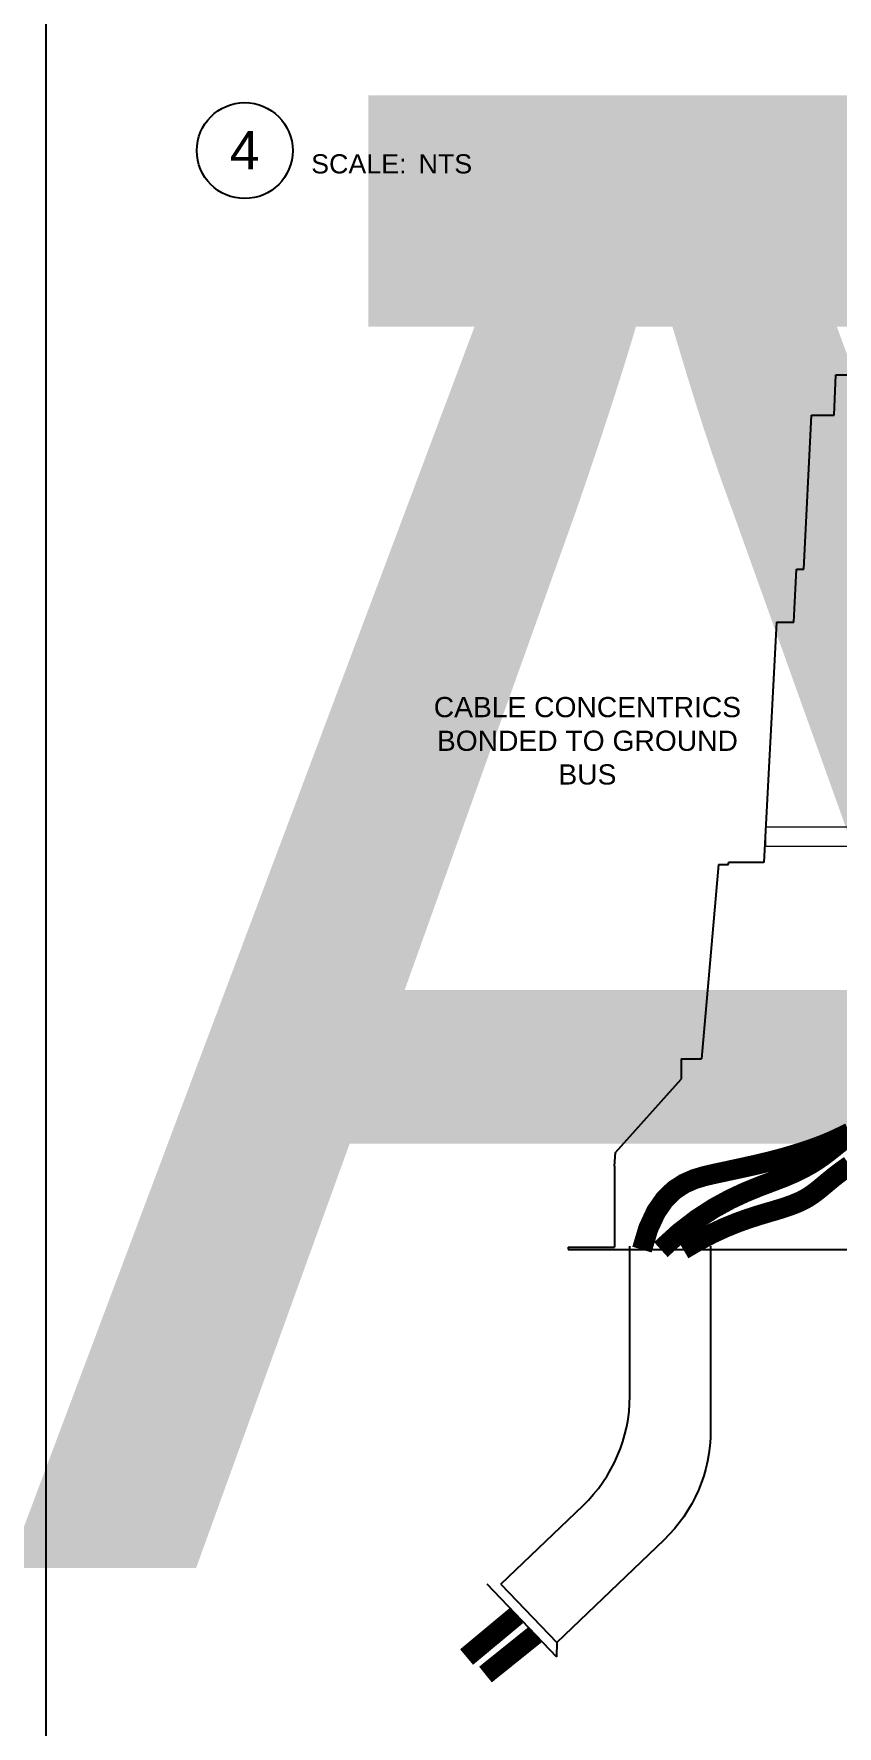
# Model space of a CAD drawing. Header units: feet. Extents: x -689 to 11593, y -511 to 1546.
# Drawn here: x 641.7 to 721.2, y 1244.6 to 1412.1 of the extents above; entities that cross this region are included whole.
import ezdxf
from ezdxf import colors
from ezdxf.entities.mleader import LeaderData, LeaderLine
from ezdxf.enums import TextEntityAlignment as Align
from ezdxf.math import Vec2, Vec3

# ---------------------------------------------------------------- set-up
doc = ezdxf.new("R2018")
doc.units = ezdxf.units.FT
doc.header["$MEASUREMENT"] = 0
for name, color, linetype in [('CABLE', 2, 'Continuous'), ('EQUIPMENT', 6, 'Continuous'), ('G-ANNO-TEXT', 1, 'Continuous'), ('TEXT', 1, 'Continuous')]:
    doc.layers.add(name, color=color, linetype=linetype)
doc.layers.add('CONDUIT', color=6, linetype='Continuous', lineweight=18)
doc.layers.add('G-NPLT', color=67, linetype='Continuous', plot=False)
doc.styles.add('NEI-A', font='arial.ttf')
doc.styles.get("Standard").update_dxf_attribs({"font": 'arial.ttf'})

# ---------------------------------------------------------------- blocks, each defined once
blk = doc.blocks.new('DETAIL_TITLE')
blk.add_circle((0.5923, -0.5126), 0.25)
at = {"style": 'NEI-A', "flags": 8}
blk.add_attdef('#', text='', height=0.2, dxfattribs=at).set_placement((0.5922, -0.5109), align=Align.MIDDLE_CENTER)
at = {"lineweight": 30, "flags": 104}
blk.add_attdef('DETAIL_TITLE', text='', height=0.2, dxfattribs=at).set_placement((0.9099, -0.5251), align=Align.BOTTOM_LEFT)
at = {"style": 'NEI-A'}
for tag, p in [('SCALE:', (0.9386, -0.7379)), ('1"_=_', (1.5474, -0.7379))]:
    blk.add_attdef(tag, text='', height=0.1, dxfattribs=at).set_placement(p, align=Align.BOTTOM_LEFT)

msp = doc.modelspace()

# ---------------------------------------------------------------- linework, layer by layer
at = {"layer": 'CABLE', "const_width": 2}
for points in [[(722.48314, 1303.34841), (722.20457, 1303.21048), (721.9223, 1303.07007), (721.63081, 1302.92651), (721.3246, 1302.77912), (720.99815, 1302.62722), (720.64596, 1302.47013), (720.26252, 1302.30717), (719.84231, 1302.13766), (719.38136, 1301.96133), (718.88188, 1301.77953), (718.34761, 1301.59403), (717.7823, 1301.4066), (717.18969, 1301.219), (716.57352, 1301.033), (715.93754, 1300.85037), (715.28549, 1300.67286), (714.6195, 1300.50151), (713.93514, 1300.33435), (713.22641, 1300.16867), (712.48727, 1300.00177), (711.71169, 1299.83096), (710.89364, 1299.65351), (710.02709, 1299.46674), (709.10602, 1299.26793), (708.13, 1299.04431), (707.12102, 1298.7428), (706.1067, 1298.30027), (705.11463, 1297.65357), (704.17242, 1296.73956), (703.30766, 1295.4951), (702.54797, 1293.85704), (701.92094, 1291.76223)], [(722.32617, 1302.96355), (721.83443, 1302.58714), (721.34477, 1302.20254), (720.85759, 1301.81185), (720.35725, 1301.41568), (719.82409, 1301.01423), (719.23843, 1300.60772), (718.58061, 1300.19637), (717.83097, 1299.78039), (716.96984, 1299.36), (715.97754, 1298.93542), (714.83995, 1298.49972), (713.56502, 1298.01747), (712.16623, 1297.44609), (710.65706, 1296.74302), (709.051, 1295.86566), (707.36153, 1294.77146), (705.60213, 1293.41785), (703.78629, 1291.76223)], [(722.49373, 1300.1002), (722.14621, 1299.86046), (721.8078, 1299.61902), (721.47916, 1299.3766), (721.16095, 1299.13393), (720.85385, 1298.89174), (720.558, 1298.65087), (720.27152, 1298.41249), (719.99204, 1298.17789), (719.71717, 1297.94835), (719.44452, 1297.72516), (719.17172, 1297.50959), (718.89637, 1297.30294), (718.6161, 1297.10648), (718.32688, 1296.92066), (718.0181, 1296.7426), (717.67749, 1296.56858), (717.29281, 1296.39489), (716.85181, 1296.21782), (716.34222, 1296.03364), (715.75179, 1295.83864), (715.06826, 1295.6291), (714.28179, 1295.39893), (713.39217, 1295.13248), (712.40157, 1294.81172), (711.3122, 1294.41862), (710.12624, 1293.93515), (708.84588, 1293.34328), (707.47332, 1292.62499), (706.01074, 1291.76223)], [(689.5049, 1255.5406), (684.55437, 1251.41787)], [(691.3476, 1253.64415), (686.42457, 1249.68633)]]:
    msp.add_lwpolyline(points, dxfattribs=at)
at = {"layer": 'CONDUIT'}
msp.add_lwpolyline([(714.1826, 1333.62752), (818.75504, 1333.62752), (818.75504, 1331.69054), (714.1826, 1331.69054)], close=True, dxfattribs=at)
at = {"layer": 'EQUIPMENT'}
for p, q in [((720.94255, 1374.37473), (721.12932, 1378.38811)), ((721.12932, 1378.38811), (811.8488, 1378.38811)), ((717.95568, 1359.13742), (718.70247, 1374.37445)), ((718.70247, 1374.37445), (720.94255, 1374.37473)), ((717.06917, 1355.87054), (717.20918, 1359.13742)), ((717.20918, 1359.13742), (717.95568, 1359.13742)), ((716.96688, 1353.88769), (717.06917, 1355.87054)), ((715.22558, 1353.88723), (713.98906, 1330.07372)), ((715.22558, 1353.88723), (716.96688, 1353.88769)), ((709.48906, 1329.88723), (707.80156, 1310.63723)), ((709.48906, 1329.88723), (710.48906, 1329.88723)), ((713.98906, 1330.07372), (710.48906, 1330.07372)), ((710.48906, 1329.88723), (710.48906, 1330.07372)), ((705.80156, 1310.63723), (707.80156, 1310.63723)), ((705.80156, 1310.63723), (705.80156, 1308.63723)), ((699.30156, 1301.37104), (705.80156, 1308.63723)), ((699.20174, 1300.01223), (699.30156, 1301.37104)), ((699.20321, 1300.01223), (699.20247, 1292.01223)), ((694.61406, 1292.01223), (694.61406, 1291.76223)), ((694.61406, 1292.01223), (699.20247, 1292.01223)), ((694.61406, 1291.76223), (838.36406, 1291.76223)), ((686.54888, 1258.67367), (693.46415, 1251.45016)), ((687.96276, 1258.64284), (693.49497, 1252.86404)), ((693.49497, 1252.86404), (693.46415, 1251.45016))]:
    msp.add_line(p, q, dxfattribs=at)
for points in [[(687.96276, 1258.64284), (696.08885, 1266.42076, 0.204607432), (700.71694, 1277.25697), (700.71694, 1292.11215)], [(708.71694, 1292.11215), (708.71694, 1273.84021, -0.204607432), (704.08885, 1263.004), (693.49232, 1252.8615)]]:
    msp.add_lwpolyline(points, format="xyb", dxfattribs=at)
at = {"layer": 'G-NPLT'}
msp.add_lwpolyline([(642.91639, 1546.38847), (642.91639, 1218.38847), (1140.85417, 1218.38847), (1140.77417, 1546.38847)], close=True, dxfattribs=at)

# ---------------------------------------------------------------- block references
at = {"layer": 'G-ANNO-TEXT'}
ref = msp.add_blockref('DETAIL_TITLE', (651.34454, 1410.31376), dxfattribs=dict(at, xscale=18.99347914525915, yscale=18.99347914525915, zscale=18.99347914525915))
ref.add_attrib('#', '4', dxfattribs={"layer": '0', "height": 3.7987, "style": 'NEI-A'}).set_placement((662.59247, 1400.60999), align=Align.MIDDLE_CENTER)
lines = msp.add_mtext('{\\LTYPICAL 2-WAY MV SECTIONALIZING CABINET INTERNAL CONNECTION DETAIL}', dxfattribs={"layer": '0', "insert": (668.62664, 1406.0376), "char_height": 206.8234314, "attachment_point": 1})
ref.add_attrib('DETAIL_TITLE', '', (668.62664, 1406.0376)).embed_mtext(lines)
ref.add_attrib('SCALE:', 'SCALE:', dxfattribs={"layer": '0', "height": 1.899348, "style": 'NEI-A'}).set_placement((669.17275, 1400.2157), align=Align.TOP_LEFT)
ref.add_attrib('1"_=_', 'NTS', dxfattribs={"layer": '0', "height": 1.899348, "style": 'NEI-A'}).set_placement((679.80389, 1400.2157), align=Align.TOP_LEFT)
ref = msp.add_blockref('DETAIL_TITLE', (55.6153, 1408.22671), dxfattribs=dict(at, xscale=18.99347914525915, yscale=18.99347914525915, zscale=18.99347914525915))
lines = msp.add_mtext('{\\LTYPICAL MV SECTIONALIZING CABINET INSTALLATION}', dxfattribs={"layer": '0', "insert": (72.8974, 1403.95055), "char_height": 143.712792, "attachment_point": 1})
ref.add_attrib('DETAIL_TITLE', '', (72.8974, 1403.95055)).embed_mtext(lines)

# ---------------------------------------------------------------- texts
at = {"layer": 'TEXT', "insert": (696.51853, 1346.47798), "char_height": 2, "attachment_point": 2, "style": 'NEI-A'}
msp.add_mtext_dynamic_manual_height_columns('CABLE CONCENTRICS BONDED TO GROUND BUS', width=31.334284, gutter_width=1, heights=[0], dxfattribs=at)

# ---------------------------------------------------------------- leaders
at = {"layer": 'TEXT'}
ml = msp.add_multileader_mtext('Standard', dxfattribs=at)
ml.set_content('7#8 COPPER CLAD STEEL STRANDED GROUND RING', color=256, style='NEI-A')
ml.set_leader_properties()
ml.build(insert=Vec2(0, 0))
ml.multileader.update_dxf_attribs({"dogleg_length": 0.0625, "arrow_head_size": 2.14436, "scale": 20})
ctx = ml.context
ctx.base_point, ctx.scale, ctx.char_height, ctx.arrow_head_size, ctx.landing_gap_size, ctx.plane_origin = Vec3(364.72665, 1355.94717), 20, 1.9673832, 2.14436, 1.28662, Vec3(317.687, 1313.48979)
notes = []
notes.append((ctx, [(0, (1, 1, 0), (363.65447, 1355.94717), (1, 0), 1.07218, [(0, [(357.28658, 1344.26903)], 0, [])])]))
ctx.mtext.insert, ctx.mtext.width, ctx.mtext.defined_height, ctx.mtext.line_spacing_factor, ctx.mtext.flow_direction = Vec3(366.01326, 1356.94764), 25.6320738, 4.77359, 0.9, 5
ml = msp.add_multileader_mtext('Standard', dxfattribs=at)
ml.set_content('(TYP.) 10\' BY 3/4" GROUND ROD CONNECTION', color=256, style='NEI-A')
ml.set_leader_properties()
ml.build(insert=Vec2(0, 0))
ml.multileader.update_dxf_attribs({"dogleg_length": 0.0625, "arrow_head_size": 2.14436, "scale": 20})
ctx = ml.context
ctx.base_point, ctx.scale, ctx.char_height, ctx.arrow_head_size, ctx.landing_gap_size, ctx.plane_origin = Vec3(286.18117, 1351.33258), 20, 1.7154879, 2.14436, 1.28662, Vec3(237.93346, 1313.16814)
notes.append((ctx, [(0, (1, 1, 0), (285.10899, 1351.33258), (1, 0), 1.07218, [(0, [(277.53305, 1343.94738)], 0, [])])]))
ctx.mtext.insert, ctx.mtext.width, ctx.mtext.defined_height, ctx.mtext.line_spacing_factor, ctx.mtext.flow_direction = Vec3(287.46779, 1352.20496), 23.5393744, 4.59906, 0.9, 5
ml = msp.add_multileader_mtext('Standard', dxfattribs=at)
ml.set_content('"TEE" GROUND\\PCONNECTOR', color=256, style='NEI-A')
ml.set_leader_properties()
ml.build(insert=Vec2(0, 0))
ml.multileader.update_dxf_attribs({"dogleg_length": 0.0625, "arrow_head_size": 2.14436, "scale": 20})
ctx = ml.context
ctx.base_point, ctx.scale, ctx.char_height, ctx.arrow_head_size, ctx.landing_gap_size, ctx.plane_origin = Vec3(320.36867, 1351.33258), 20, 1.7154879, 2.14436, 1.28662, Vec3(272.12096, 1313.16814)
notes.append((ctx, [(0, (1, 1, 0), (319.29649, 1351.33258), (1, 0), 1.07218, [(0, [(311.72054, 1343.94738)], 0, [])])]))
ctx.mtext.insert, ctx.mtext.width, ctx.mtext.defined_height, ctx.mtext.line_spacing_factor, ctx.mtext.flow_direction = Vec3(321.65528, 1352.20496), 17.4900693, 4.59906, 0.9, 5
ml = msp.add_multileader_mtext('Standard', dxfattribs=at)
ml.set_content('POWER CABLE (TYP.)', color=256, style='NEI-A')
ml.set_leader_properties()
ml.build(insert=Vec2(0, 0))
ml.multileader.update_dxf_attribs({"dogleg_length": 0.0625, "arrow_head_size": 2.14436, "scale": 20})
ctx = ml.context
ctx.base_point, ctx.scale, ctx.char_height, ctx.arrow_head_size, ctx.landing_gap_size, ctx.plane_origin = Vec3(359.7535, 1327.3198), 20, 1.7154879, 2.14436, 1.28662, Vec3(312.71386, 1290.23032)
notes.append((ctx, [(0, (1, 1, 0), (358.68132, 1327.3198), (1, 0), 1.07218, [(0, [(352.31344, 1313.02433)], 0, [])])]))
ctx.mtext.insert, ctx.mtext.width, ctx.mtext.defined_height, ctx.mtext.line_spacing_factor, ctx.mtext.flow_direction = Vec3(361.04012, 1328.42972), 17.1506188, 4.59906, 0.9, 5
ml = msp.add_multileader_mtext('Standard', dxfattribs=at)
ml.set_content('{\\H1.08333x;2 POS. 35kV 600 A,P JUNCTION INSERT SEE DETAIL 1.}', color=256, style='NEI-A')
ml.set_leader_properties()
ml.build(insert=Vec2(0, 0))
ml.multileader.update_dxf_attribs({"dogleg_length": 0.0625, "arrow_head_size": 2.5, "scale": 20})
ctx = ml.context
ctx.base_point, ctx.scale, ctx.char_height, ctx.arrow_head_size, ctx.landing_gap_size, ctx.plane_origin = Vec3(125.03226, 1263.11274), 20, 2, 2.5, 1.5, Vec3(80.91053, 1283.44209)
notes.append((ctx, [(0, (1, 1, 0), (123.78226, 1263.11274), (1, 0), 1.25, [(0, [(100.17621, 1315.6458)], 0, [])])]))
ctx.mtext.insert, ctx.mtext.width, ctx.mtext.line_spacing_factor, ctx.mtext.flow_direction = Vec3(126.53226, 1264.13122), 32.8297529, 0.9, 5
ml = msp.add_multileader_mtext('Standard', dxfattribs=at)
ml.set_content('"TEE" GROUND\\PCONNECTOR', color=256, style='NEI-A')
ml.set_leader_properties()
ml.build(insert=Vec2(0, 0))
ml.multileader.update_dxf_attribs({"dogleg_length": 0.0625, "arrow_head_size": 2.14436, "scale": 20})
ctx = ml.context
ctx.base_point, ctx.scale, ctx.char_height, ctx.arrow_head_size, ctx.landing_gap_size, ctx.plane_origin = Vec3(366.69521, 1276.43881), 20, 1.7154879, 2.14436, 1.28662, Vec3(318.4475, 1238.27436)
notes.append((ctx, [(0, (1, 1, 0), (365.62303, 1276.43881), (1, 0), 1.07218, [(0, [(358.04708, 1269.0536)], 0, [])])]))
ctx.mtext.insert, ctx.mtext.width, ctx.mtext.defined_height, ctx.mtext.line_spacing_factor, ctx.mtext.flow_direction = Vec3(367.98182, 1277.31118), 17.4900693, 4.59906, 0.9, 5
for ctx, leaders in notes:
    for number, flags, end, landing, length, lines in leaders:
        leader = LeaderData()
        leader.index, (leader.has_last_leader_line, leader.has_dogleg_vector, leader.attachment_direction) = number, flags
        leader.last_leader_point, leader.dogleg_vector, leader.dogleg_length = Vec3(end), Vec3(landing), length
        for number, points, colour, breaks in lines:
            line = LeaderLine()
            line.index, line.vertices, line.color, line.breaks = number, Vec3.list(points), colors.encode_raw_color(colour), breaks
            leader.lines.append(line)
        ctx.leaders.append(leader)

doc.saveas('drawing.dxf')
